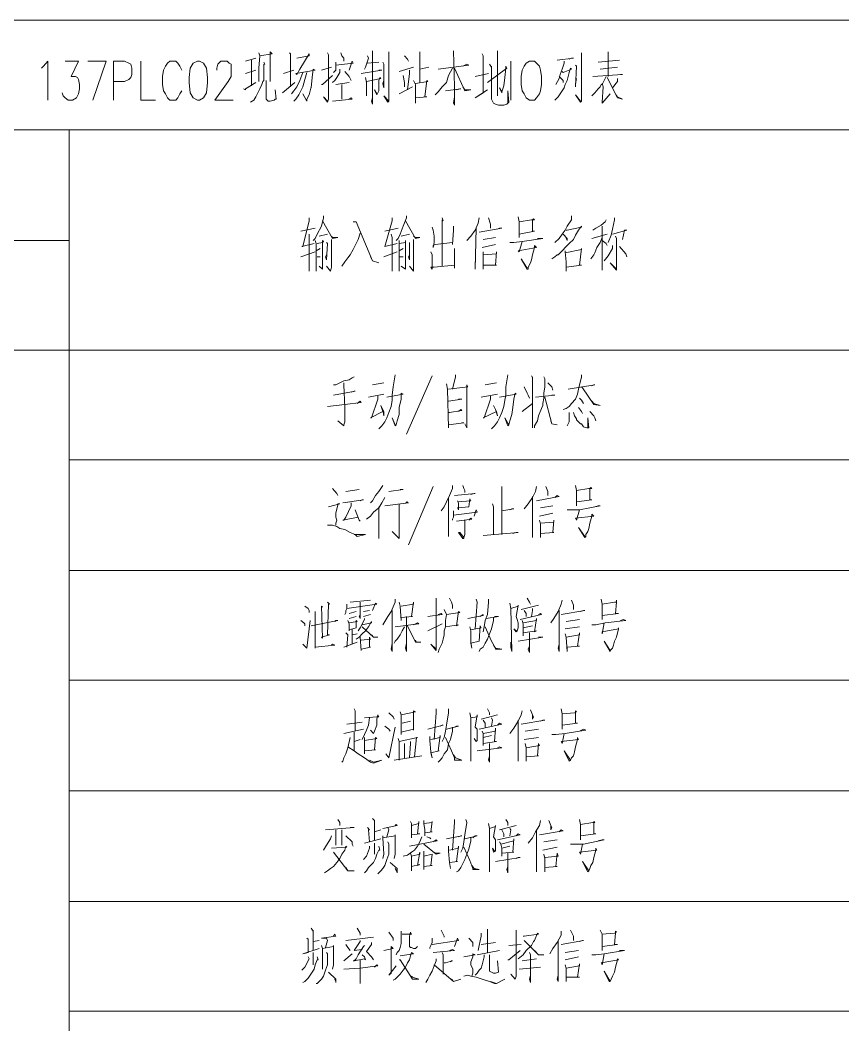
# Model space of a CAD drawing. Header units: millimetres. Extents: x 201 to 11482, y -7821 to 251.
# Drawn here: x 2768.2 to 2819.2, y -6777.7 to -6715.4 of the extents above; entities that cross this region are included whole.
import ezdxf

# ---------------------------------------------------------------- set-up
doc = ezdxf.new("R2010")
doc.units = ezdxf.units.MM

msp = doc.modelspace()

# ---------------------------------------------------------------- linework, layer by layer
at = {"color": 0, "lineweight": 18}
for points in [[(2678.707, -6715.42), (2732.301, -6715.42), (2751.796, -6715.42), (2771.29, -6715.42), (2820.122, -6715.42), (2829.901, -6715.42), (2839.68, -6715.42), (2849.395, -6715.42), (2859.174, -6715.42), (2868.953, -6715.42), (2898.671, -6715.42)], [(2783.101, -6717.642), (2783.863, -6717.515), (2783.736, -6717.388), (2783.736, -6717.515), (2783.736, -6718.912), (2783.736, -6719.23), (2783.736, -6719.039), (2783.736, -6718.912)], [(2790.086, -6717.325), (2790.086, -6717.452), (2790.086, -6720.627), (2790.023, -6720.436), (2790.086, -6720.246)], [(2791.102, -6717.388), (2791.102, -6717.515), (2791.102, -6720.119), (2791.102, -6720.246), (2791.102, -6720.436), (2791.102, -6720.436), (2791.039, -6720.5), (2790.785, -6720.119), (2791.102, -6720.436)], [(2793.007, -6717.388), (2793.007, -6717.515), (2793.007, -6719.293)], [(2795.103, -6717.325), (2795.166, -6719.547), (2795.166, -6720.69), (2795.103, -6720.563), (2795.166, -6720.182)], [(2797.833, -6717.325), (2797.833, -6717.515), (2797.833, -6717.452), (2797.833, -6719.738), (2797.833, -6720.119), (2797.833, -6719.801)], [(2804.691, -6717.388), (2804.691, -6717.515), (2804.691, -6718.912)], [(2769.576, -6718.404), (2769.703, -6718.277), (2769.957, -6717.96), (2769.957, -6720.373)], [(2771.036, -6717.96), (2771.862, -6717.96), (2771.417, -6718.912), (2771.671, -6718.912), (2771.798, -6718.976), (2771.862, -6719.103), (2771.925, -6719.42), (2771.925, -6719.674), (2771.862, -6719.992), (2771.735, -6720.246), (2771.481, -6720.373), (2771.227, -6720.373), (2771.036, -6720.246), (2770.909, -6720.119), (2770.846, -6719.928)], [(2772.433, -6717.96), (2773.576, -6717.96), (2772.751, -6720.373)], [(2774.021, -6720.373), (2774.021, -6717.96), (2774.719, -6717.96), (2774.973, -6718.087), (2775.1, -6718.15), (2775.164, -6718.404), (2775.164, -6718.785), (2775.1, -6718.976), (2774.973, -6719.103), (2774.719, -6719.23), (2774.021, -6719.23)], [(2775.735, -6717.96), (2775.735, -6720.373), (2776.624, -6720.373)], [(2778.275, -6718.531), (2778.148, -6718.277), (2778.021, -6718.087), (2777.894, -6717.96), (2777.513, -6717.96), (2777.386, -6718.087), (2777.259, -6718.277), (2777.132, -6718.531), (2777.069, -6718.912), (2777.069, -6719.42), (2777.132, -6719.801), (2777.259, -6719.992), (2777.386, -6720.246), (2777.513, -6720.373), (2777.894, -6720.373), (2778.021, -6720.246), (2778.148, -6719.992), (2778.275, -6719.801)], [(2779.228, -6717.96), (2778.974, -6718.087), (2778.783, -6718.404), (2778.72, -6718.976), (2778.72, -6719.293), (2778.783, -6719.928), (2778.974, -6720.246), (2779.228, -6720.373), (2779.355, -6720.373), (2779.609, -6720.246), (2779.799, -6719.928), (2779.863, -6719.293), (2779.863, -6718.976), (2779.799, -6718.404), (2779.609, -6718.087), (2779.355, -6717.96), (2779.228, -6717.96)], [(2780.434, -6718.531), (2780.434, -6718.404), (2780.498, -6718.15), (2780.561, -6718.087), (2780.688, -6717.96), (2781.069, -6717.96), (2781.196, -6718.087), (2781.323, -6718.15), (2781.323, -6718.404), (2781.323, -6718.658), (2781.323, -6718.912), (2781.133, -6719.23), (2780.307, -6720.373), (2781.45, -6720.373)], [(2782.847, -6717.769), (2782.212, -6717.96)], [(2783.355, -6718.023), (2783.419, -6718.15), (2783.355, -6718.15), (2783.355, -6718.531), (2783.355, -6718.849), (2783.355, -6719.166), (2783.292, -6719.23), (2783.228, -6719.42), (2783.101, -6719.674), (2782.974, -6719.928), (2782.847, -6720.182), (2782.72, -6720.373), (2782.53, -6720.5)], [(2782.593, -6717.896), (2782.593, -6719.484)], [(2783.038, -6717.452), (2783.101, -6717.642), (2783.038, -6718.404), (2783.038, -6719.23), (2783.038, -6719.039), (2783.038, -6718.849)], [(2784.943, -6717.452), (2785.006, -6717.515), (2785.006, -6717.515), (2785.006, -6719.547)], [(2785.387, -6717.769), (2786.149, -6717.642), (2786.149, -6717.515), (2785.578, -6718.468), (2785.387, -6718.785), (2785.324, -6718.722), (2786.53, -6718.531), (2786.403, -6718.468), (2786.34, -6718.976), (2786.276, -6719.611), (2786.276, -6719.547), (2786.149, -6720.055), (2786.022, -6720.309), (2786.022, -6720.436), (2785.768, -6719.992), (2786.022, -6720.436)], [(2787.292, -6717.452), (2787.356, -6717.579), (2787.356, -6720.309), (2787.292, -6720.5), (2787.038, -6720.182), (2787.292, -6720.436)], [(2787.8, -6718.023), (2787.8, -6718.214), (2787.8, -6718.341), (2787.8, -6718.531), (2787.673, -6718.658)], [(2787.8, -6718.214), (2788.88, -6718.087), (2788.816, -6717.96), (2788.626, -6718.531)], [(2788.118, -6717.452), (2788.181, -6717.642), (2788.308, -6717.769), (2788.308, -6717.833), (2788.308, -6717.96)], [(2789.769, -6717.642), (2789.832, -6717.769), (2789.642, -6718.341), (2789.578, -6718.468)], [(2789.769, -6718.087), (2790.467, -6718.023)], [(2790.721, -6718.023), (2790.785, -6718.15), (2790.785, -6719.611), (2790.721, -6719.357), (2790.785, -6719.166)], [(2792.055, -6717.642), (2792.245, -6717.833), (2792.309, -6717.96)], [(2796.881, -6717.515), (2796.944, -6717.642), (2796.944, -6717.642), (2796.944, -6719.865), (2796.944, -6719.674), (2796.944, -6719.928), (2796.436, -6720.246), (2796.436, -6720.246), (2797.198, -6719.738)], [(2798.659, -6720.373), (2798.659, -6717.96)], [(2799.802, -6717.96), (2799.611, -6718.087), (2799.484, -6718.277), (2799.357, -6718.531), (2799.294, -6718.912), (2799.294, -6719.42), (2799.357, -6719.801), (2799.484, -6719.992), (2799.611, -6720.246), (2799.802, -6720.373), (2800.119, -6720.373), (2800.246, -6720.246), (2800.437, -6719.992), (2800.5, -6719.801), (2800.564, -6719.42), (2800.564, -6718.912), (2800.5, -6718.531), (2800.437, -6718.277), (2800.246, -6718.087), (2800.119, -6717.96), (2799.802, -6717.96)], [(2801.961, -6717.96), (2801.961, -6718.087), (2801.834, -6718.468), (2801.707, -6718.785), (2801.643, -6719.039), (2801.453, -6719.42)], [(2801.516, -6717.896), (2802.532, -6717.769), (2802.405, -6717.769), (2802.278, -6717.833)], [(2803.04, -6717.452), (2803.04, -6717.642), (2803.04, -6719.039), (2803.04, -6719.674), (2803.04, -6720.055), (2803.04, -6720.309), (2803.04, -6720.436), (2802.977, -6720.5), (2802.659, -6720.055), (2802.977, -6720.436), (2802.977, -6720.436)], [(2804.056, -6718.023), (2805.39, -6717.896)], [(2782.212, -6718.722), (2782.847, -6718.531)], [(2784.562, -6718.722), (2785.197, -6718.531)], [(2785.768, -6718.658), (2785.578, -6719.166), (2785.387, -6719.547), (2785.197, -6719.801), (2785.07, -6719.992)], [(2786.022, -6718.658), (2785.895, -6719.103), (2785.768, -6719.547), (2785.514, -6720.055), (2785.324, -6720.309), (2785.197, -6720.436)], [(2786.911, -6718.531), (2787.546, -6718.341)], [(2788.054, -6718.468), (2788.054, -6718.658), (2787.864, -6718.976), (2787.737, -6719.166), (2787.61, -6719.293)], [(2788.372, -6718.595), (2788.626, -6718.912), (2788.689, -6719.039), (2788.753, -6719.166)], [(2789.388, -6718.722), (2790.658, -6718.531), (2790.594, -6718.531), (2790.531, -6718.531), (2790.467, -6718.531)], [(2791.737, -6718.595), (2792.626, -6718.341)], [(2792.372, -6718.531), (2792.372, -6718.722), (2792.245, -6719.738)], [(2793.007, -6718.468), (2793.579, -6718.341)], [(2795.039, -6718.404), (2794.785, -6718.849), (2794.658, -6719.293), (2794.404, -6719.547), (2794.15, -6719.865), (2793.96, -6720.055)], [(2794.15, -6718.468), (2796.055, -6718.214), (2795.928, -6718.15), (2795.674, -6718.277)], [(2795.166, -6718.404), (2795.801, -6719.801), (2796.182, -6719.738), (2795.801, -6719.738), (2795.674, -6719.547)], [(2797.198, -6719.293), (2798.405, -6718.404), (2798.341, -6718.277), (2798.341, -6718.468), (2798.341, -6718.404), (2798.278, -6718.976), (2798.214, -6719.484), (2798.087, -6719.865), (2798.087, -6719.928), (2797.96, -6719.611), (2798.087, -6719.865)], [(2797.325, -6718.15), (2797.452, -6718.341), (2797.452, -6718.277), (2797.452, -6719.42), (2797.452, -6719.928), (2797.452, -6720.309), (2797.516, -6720.436), (2797.579, -6720.563), (2797.706, -6720.627), (2797.897, -6720.69), (2798.214, -6720.69), (2798.405, -6720.627), (2798.532, -6720.5), (2798.468, -6719.801), (2798.468, -6720.563), (2798.468, -6720.563)], [(2801.834, -6718.595), (2801.897, -6718.658), (2802.405, -6718.468), (2802.342, -6718.404), (2802.278, -6718.658), (2802.215, -6718.912), (2802.151, -6719.166), (2802.024, -6719.42), (2801.961, -6719.611), (2801.834, -6719.801), (2801.707, -6719.992), (2801.58, -6720.182), (2801.453, -6720.309), (2801.389, -6720.373)], [(2802.659, -6718.214), (2802.723, -6718.277), (2802.659, -6719.547), (2802.659, -6719.357), (2802.723, -6719.039)], [(2804.183, -6718.468), (2805.263, -6718.341)], [(2783.482, -6719.166), (2783.482, -6719.23), (2783.482, -6719.293), (2783.482, -6719.928), (2783.482, -6720.119), (2783.482, -6720.309), (2783.546, -6720.373), (2783.609, -6720.436), (2783.736, -6720.436), (2783.99, -6720.373), (2784.054, -6720.309), (2784.117, -6720.309), (2784.054, -6719.738), (2784.117, -6720.309), (2784.054, -6720.309)], [(2786.911, -6719.42), (2786.975, -6719.42), (2787.61, -6718.849)], [(2789.642, -6718.976), (2789.705, -6719.293), (2789.705, -6719.293), (2789.705, -6720.119), (2789.705, -6719.928), (2789.705, -6719.801)], [(2789.705, -6719.23), (2790.594, -6719.039), (2790.531, -6718.976), (2790.467, -6719.166), (2790.467, -6719.547), (2790.467, -6719.801), (2790.404, -6719.928), (2790.34, -6720.055), (2790.213, -6719.738), (2790.34, -6719.992)], [(2791.991, -6718.849), (2792.055, -6719.293), (2792.055, -6719.547)], [(2792.626, -6719.166), (2792.753, -6719.42), (2792.753, -6720.055), (2792.753, -6720.563), (2792.753, -6720.246), (2793.452, -6720.182), (2793.325, -6720.182), (2793.452, -6719.166), (2793.515, -6719.23), (2792.753, -6719.357)], [(2796.436, -6718.912), (2797.262, -6718.722)], [(2801.643, -6718.912), (2801.897, -6719.166), (2801.897, -6719.293)], [(2804.564, -6718.912), (2804.437, -6719.166), (2804.31, -6719.42), (2804.247, -6719.42), (2804.183, -6719.547), (2804.056, -6719.674), (2803.866, -6719.928), (2803.739, -6720.055), (2803.675, -6720.119)], [(2803.739, -6718.912), (2805.58, -6718.785), (2805.58, -6718.785), (2805.453, -6718.785)], [(2804.628, -6718.976), (2805.263, -6720.246), (2805.58, -6720.309), (2805.263, -6720.182), (2805.199, -6720.055)], [(2805.263, -6719.039), (2805.263, -6719.23), (2804.945, -6719.611)], [(2782.085, -6719.674), (2782.212, -6719.738), (2782.212, -6719.674), (2782.847, -6719.293)], [(2784.498, -6719.928), (2785.26, -6719.293)], [(2787.8, -6719.42), (2788.626, -6719.293)], [(2788.181, -6719.42), (2788.181, -6720.309)], [(2791.737, -6719.992), (2792.563, -6719.547)], [(2794.595, -6719.801), (2795.547, -6719.674), (2795.484, -6719.674), (2795.293, -6719.738)], [(2804.31, -6719.357), (2804.374, -6719.547), (2804.31, -6720.5), (2804.31, -6720.563), (2804.818, -6719.992)], [(2787.61, -6720.436), (2788.816, -6720.309), (2788.753, -6720.246), (2788.626, -6720.309)], [(2697.313, -6722.214), (2898.671, -6722.214)], [(2751.796, -6729.072), (2771.29, -6729.072), (2771.29, -6722.214)], [(2786.149, -6727.675), (2786.149, -6727.866), (2785.768, -6729.453), (2785.705, -6729.453), (2786.467, -6729.263)], [(2787.038, -6727.548), (2787.038, -6727.675), (2786.911, -6728.183), (2786.657, -6728.691), (2786.53, -6728.945), (2786.403, -6729.072)], [(2786.975, -6727.866), (2787.61, -6728.945), (2787.927, -6728.882), (2787.61, -6728.882), (2787.546, -6728.818)], [(2788.88, -6727.929), (2789.07, -6727.929), (2790.086, -6730.342), (2790.467, -6730.469), (2790.086, -6730.342), (2789.959, -6730.088)], [(2791.293, -6727.675), (2791.293, -6727.866), (2790.848, -6729.453), (2791.61, -6729.263)], [(2792.182, -6727.548), (2792.182, -6727.675), (2791.991, -6728.183), (2791.801, -6728.691), (2791.674, -6728.945), (2791.547, -6729.072)], [(2792.118, -6727.866), (2792.753, -6728.945), (2793.007, -6728.882), (2792.753, -6728.882), (2792.626, -6728.818)], [(2794.404, -6727.675), (2794.468, -6727.866), (2794.404, -6727.802), (2794.404, -6730.66)], [(2796.69, -6727.675), (2796.627, -6727.993), (2796.436, -6728.437), (2796.182, -6728.818), (2795.928, -6729.072)], [(2797.262, -6727.675), (2797.389, -6728.056), (2797.389, -6728.12), (2797.389, -6728.31), (2797.389, -6728.056)], [(2799.103, -6727.612), (2799.167, -6727.929), (2799.167, -6728.882), (2799.167, -6728.691), (2800.119, -6728.501), (2799.992, -6728.501), (2799.992, -6727.802), (2800.056, -6727.739), (2800.119, -6727.802), (2799.929, -6727.802), (2799.167, -6727.929)], [(2802.405, -6727.548), (2802.405, -6727.802), (2802.151, -6728.183), (2802.024, -6728.437), (2801.834, -6728.691), (2801.643, -6728.945), (2801.389, -6729.199)], [(2804.564, -6727.802), (2804.501, -6727.929), (2804.247, -6728.12), (2803.929, -6728.31), (2803.739, -6728.437)], [(2805.072, -6727.675), (2805.072, -6727.802), (2804.945, -6728.374), (2804.882, -6728.755), (2804.691, -6729.199)], [(2785.641, -6728.501), (2786.53, -6728.31)], [(2790.848, -6728.501), (2791.674, -6728.31)], [(2793.769, -6728.247), (2793.833, -6728.437), (2793.896, -6728.818), (2793.896, -6729.199), (2793.833, -6729.517), (2793.833, -6729.39), (2793.96, -6729.326), (2795.039, -6729.199), (2795.039, -6729.326), (2795.103, -6728.437), (2795.103, -6728.183)], [(2796.5, -6728.31), (2796.436, -6730.85), (2796.436, -6730.723), (2796.436, -6730.406)], [(2796.69, -6728.564), (2798.087, -6728.31), (2797.96, -6728.31), (2797.833, -6728.374)], [(2802.088, -6728.437), (2802.151, -6728.437), (2803.04, -6728.247), (2803.04, -6728.183), (2802.85, -6728.437), (2802.659, -6728.755), (2802.532, -6729.009), (2802.278, -6729.263), (2802.088, -6729.453), (2801.834, -6729.707), (2801.58, -6729.961), (2801.516, -6729.961), (2801.389, -6730.088), (2801.199, -6730.215)], [(2804.31, -6728.183), (2804.31, -6730.342), (2804.31, -6730.914), (2804.31, -6730.787), (2804.31, -6730.596)], [(2804.945, -6728.691), (2805.834, -6728.437), (2805.707, -6728.437), (2805.58, -6729.009)], [(2751.796, -6735.867), (2771.29, -6735.867), (2771.29, -6729.072)], [(2786.149, -6728.691), (2786.149, -6728.882), (2786.149, -6729.58), (2786.149, -6730.406), (2786.149, -6730.469), (2786.149, -6730.977), (2786.149, -6730.85), (2786.149, -6730.723)], [(2786.53, -6729.072), (2786.594, -6729.263), (2786.594, -6730.977), (2786.594, -6730.787)], [(2786.657, -6729.263), (2786.975, -6729.199), (2787.038, -6729.136), (2786.975, -6729.072), (2786.975, -6729.707), (2786.975, -6730.406), (2786.975, -6730.723), (2786.975, -6730.85), (2786.784, -6730.66)], [(2787.292, -6728.691), (2786.784, -6728.818)], [(2787.229, -6729.199), (2787.292, -6729.263), (2787.229, -6730.279), (2787.165, -6730.088), (2787.229, -6729.961)], [(2787.546, -6729.009), (2787.546, -6729.199), (2787.546, -6730.723), (2787.483, -6730.977), (2787.229, -6730.66)], [(2789.324, -6728.628), (2789.197, -6729.009), (2789.007, -6729.39), (2788.88, -6729.644), (2788.689, -6729.961), (2788.562, -6730.152), (2788.372, -6730.406), (2788.181, -6730.66)], [(2791.229, -6728.691), (2791.293, -6728.882), (2791.293, -6729.58), (2791.293, -6730.406), (2791.293, -6730.469), (2791.293, -6730.977), (2791.293, -6730.85), (2791.293, -6730.723)], [(2791.737, -6729.263), (2792.118, -6729.199), (2792.118, -6729.136), (2792.118, -6729.072), (2792.118, -6729.707), (2792.118, -6730.406), (2792.118, -6730.723), (2792.118, -6730.85), (2791.864, -6730.66)], [(2791.737, -6729.072), (2791.737, -6729.263), (2791.737, -6730.977), (2791.737, -6730.787)], [(2792.372, -6728.691), (2791.864, -6728.818)], [(2792.372, -6729.199), (2792.372, -6729.263), (2792.372, -6730.279), (2792.309, -6730.088), (2792.372, -6729.961)], [(2792.626, -6729.009), (2792.626, -6729.199), (2792.626, -6730.723), (2792.626, -6730.977), (2792.372, -6730.66)], [(2796.944, -6729.009), (2797.706, -6728.882)], [(2798.595, -6729.199), (2798.849, -6729.199), (2799.357, -6729.136), (2800.627, -6728.945), (2800.5, -6728.945), (2800.31, -6728.945)], [(2799.357, -6729.136), (2799.167, -6729.771), (2799.103, -6729.707), (2800.246, -6729.517), (2800.119, -6729.39), (2800.119, -6729.517), (2799.992, -6729.961), (2799.929, -6730.279), (2799.865, -6730.469), (2799.738, -6730.723), (2799.738, -6730.85), (2799.675, -6730.85), (2799.294, -6730.215), (2799.675, -6730.787)], [(2801.897, -6728.691), (2801.897, -6728.691), (2802.151, -6728.945), (2802.151, -6729.072), (2802.088, -6728.945)], [(2804.31, -6728.882), (2804.183, -6729.199), (2803.993, -6729.517), (2803.866, -6729.834), (2803.802, -6729.961), (2803.612, -6730.215)], [(2803.675, -6728.945), (2804.628, -6728.691)], [(2804.31, -6729.072), (2804.564, -6729.263), (2804.628, -6729.39)], [(2805.136, -6728.818), (2805.199, -6728.945), (2805.199, -6728.945), (2805.199, -6730.342), (2805.199, -6730.723), (2805.199, -6730.914), (2804.818, -6730.469), (2805.199, -6730.85)], [(2785.641, -6730.088), (2786.53, -6729.771)], [(2786.594, -6729.707), (2786.848, -6729.58)], [(2790.785, -6730.088), (2791.61, -6729.771)], [(2791.737, -6729.707), (2791.991, -6729.58)], [(2793.706, -6729.771), (2793.769, -6729.961), (2793.769, -6730.406), (2793.769, -6730.85), (2793.706, -6730.723), (2793.896, -6730.723), (2795.166, -6730.596), (2795.166, -6730.787), (2795.166, -6730.152), (2795.166, -6729.771), (2795.166, -6729.58)], [(2797.706, -6729.326), (2796.881, -6729.517)], [(2796.944, -6729.771), (2796.944, -6730.025), (2796.944, -6730.85), (2796.944, -6730.596), (2797.77, -6730.596), (2797.706, -6730.596), (2797.77, -6729.771), (2797.77, -6729.898), (2796.944, -6729.961)], [(2802.024, -6729.707), (2802.024, -6729.771), (2802.088, -6730.406), (2802.088, -6730.469), (2802.088, -6730.977), (2802.088, -6730.787), (2802.088, -6730.723), (2803.04, -6730.596), (2803.04, -6730.596), (2802.913, -6730.596), (2803.04, -6729.58), (2803.04, -6729.58), (2803.04, -6729.644), (2802.024, -6729.834)], [(2804.945, -6729.39), (2804.945, -6729.58), (2804.691, -6730.025), (2804.437, -6730.342)], [(2805.39, -6729.453), (2805.771, -6729.898), (2805.834, -6730.088)], [(2786.657, -6730.088), (2786.848, -6730.088)], [(2791.737, -6730.088), (2791.991, -6730.088)], [(2751.796, -6804.193), (2771.29, -6804.193), (2771.29, -6735.867)], [(2771.29, -6735.867), (2820.122, -6735.867)], [(2771.29, -6742.661), (2820.122, -6742.661), (2820.122, -6735.867)], [(2788.943, -6737.518), (2788.816, -6737.581), (2788.626, -6737.708), (2788.308, -6737.772), (2788.054, -6737.899), (2787.8, -6738.026), (2787.673, -6738.026)], [(2788.308, -6737.899), (2788.308, -6738.026), (2788.372, -6739.423), (2788.372, -6739.931), (2788.372, -6740.312), (2788.308, -6740.502), (2788.308, -6740.566), (2787.927, -6740.248), (2788.308, -6740.566)], [(2790.086, -6738.026), (2790.785, -6737.899)], [(2790.467, -6740.756), (2790.658, -6740.566), (2790.848, -6740.312), (2790.975, -6740.058), (2791.102, -6739.74), (2791.229, -6739.359), (2791.293, -6738.978), (2791.293, -6738.661), (2791.356, -6738.153), (2791.42, -6737.772), (2791.483, -6737.391)], [(2793.769, -6737.454), (2792.182, -6741.074)], [(2794.658, -6737.962), (2794.722, -6738.28), (2794.785, -6740.693), (2794.785, -6740.502), (2795.738, -6740.375), (2795.674, -6740.375), (2795.611, -6740.375)], [(2795.23, -6737.391), (2795.23, -6737.518), (2795.039, -6738.28)], [(2797.071, -6738.026), (2797.77, -6737.899)], [(2797.452, -6740.756), (2797.643, -6740.566), (2797.833, -6740.312), (2797.96, -6740.058), (2798.087, -6739.74), (2798.214, -6739.359), (2798.278, -6738.978), (2798.341, -6738.661), (2798.341, -6738.153), (2798.405, -6737.772), (2798.468, -6737.391)], [(2799.929, -6737.454), (2799.992, -6737.581), (2799.992, -6737.518), (2799.992, -6740.693), (2799.992, -6740.439), (2799.992, -6740.058)], [(2800.691, -6737.518), (2800.754, -6737.645), (2800.754, -6737.645), (2800.754, -6738.153), (2800.691, -6738.534), (2800.691, -6738.851), (2800.627, -6739.169), (2800.627, -6739.296), (2800.564, -6739.486), (2800.373, -6739.931), (2800.31, -6740.248), (2800.119, -6740.566), (2800.119, -6740.693)], [(2800.945, -6737.899), (2801.135, -6738.089), (2801.199, -6738.153), (2801.262, -6738.343)], [(2803.04, -6737.391), (2803.04, -6737.581), (2803.04, -6737.518), (2802.85, -6738.28), (2802.786, -6738.597), (2802.659, -6738.915), (2802.405, -6739.169), (2802.278, -6739.359), (2802.088, -6739.486), (2801.897, -6739.55)], [(2787.673, -6738.661), (2789.007, -6738.407), (2788.943, -6738.407), (2788.753, -6738.47)], [(2790.975, -6738.788), (2791.991, -6738.597), (2791.864, -6738.534), (2791.864, -6738.915), (2791.737, -6739.423), (2791.737, -6739.867), (2791.61, -6740.248), (2791.547, -6740.502), (2791.483, -6740.566), (2791.293, -6740.058), (2791.483, -6740.502)], [(2794.785, -6738.28), (2795.992, -6738.153), (2795.928, -6738.026), (2795.928, -6739.486), (2795.928, -6739.55), (2795.928, -6740.693), (2795.801, -6740.439)], [(2797.96, -6738.788), (2798.976, -6738.597), (2798.913, -6738.534), (2798.849, -6738.915), (2798.786, -6739.423), (2798.722, -6739.867), (2798.595, -6740.248), (2798.532, -6740.502), (2798.468, -6740.566), (2798.278, -6740.058), (2798.532, -6740.502)], [(2799.484, -6738.153), (2799.675, -6738.534), (2799.738, -6738.661), (2799.802, -6738.851)], [(2802.215, -6738.28), (2803.866, -6738.026), (2803.802, -6738.026), (2803.675, -6738.089)], [(2803.04, -6738.153), (2803.104, -6738.216), (2803.802, -6739.232), (2803.802, -6739.232), (2804.183, -6739.296), (2803.802, -6739.169), (2803.675, -6739.042)], [(2787.292, -6739.359), (2788.372, -6739.232), (2789.388, -6739.105), (2789.324, -6739.042), (2789.134, -6739.169)], [(2789.832, -6738.788), (2790.785, -6738.597)], [(2790.404, -6738.724), (2790.404, -6738.915), (2790.023, -6740.058), (2789.959, -6740.058), (2790.721, -6739.677), (2790.594, -6739.296), (2790.785, -6739.677), (2790.785, -6739.931), (2790.721, -6739.55)], [(2794.785, -6739.042), (2795.611, -6738.915), (2795.484, -6738.915), (2795.42, -6738.915)], [(2796.817, -6738.788), (2797.833, -6738.597)], [(2797.389, -6738.724), (2797.389, -6738.915), (2797.008, -6740.058), (2796.944, -6740.058), (2797.77, -6739.677), (2797.579, -6739.296), (2797.77, -6739.677), (2797.833, -6739.931), (2797.706, -6739.55)], [(2799.357, -6739.677), (2799.992, -6739.169)], [(2800.183, -6738.788), (2801.389, -6738.661), (2801.262, -6738.661), (2801.199, -6738.661)], [(2800.754, -6738.788), (2801.199, -6740.439), (2801.516, -6740.502), (2801.199, -6740.439), (2801.135, -6740.248)], [(2802.913, -6738.851), (2803.04, -6738.978), (2803.167, -6739.169)], [(2794.785, -6739.74), (2794.849, -6739.74), (2795.611, -6739.613), (2795.547, -6739.55), (2795.42, -6739.677)], [(2802.278, -6739.74), (2802.278, -6740.185), (2802.278, -6740.312), (2802.215, -6740.439), (2802.151, -6740.566)], [(2802.532, -6739.74), (2802.596, -6739.931), (2802.723, -6740.121), (2802.723, -6740.185), (2802.85, -6740.312), (2802.977, -6740.439), (2803.04, -6740.439), (2803.167, -6740.629), (2803.358, -6740.693), (2803.485, -6740.693), (2803.421, -6740.058), (2803.421, -6740.693)], [(2802.85, -6739.423), (2803.04, -6739.677), (2803.104, -6739.804)], [(2803.548, -6739.677), (2803.802, -6739.931), (2803.866, -6740.058), (2803.929, -6740.248)], [(2771.29, -6749.519), (2820.122, -6749.519), (2820.122, -6742.661)], [(2787.61, -6744.439), (2787.864, -6744.757), (2787.927, -6744.884)], [(2788.435, -6744.63), (2789.261, -6744.503)], [(2790.721, -6744.249), (2790.467, -6744.63), (2790.277, -6744.884), (2790.086, -6745.201), (2789.959, -6745.328)], [(2791.102, -6744.63), (2791.991, -6744.503), (2791.928, -6744.503), (2791.801, -6744.503)], [(2793.833, -6744.312), (2792.309, -6747.932)], [(2795.039, -6744.249), (2795.039, -6744.439), (2794.849, -6744.884), (2794.658, -6745.265), (2794.531, -6745.582), (2794.341, -6745.836)], [(2795.166, -6744.884), (2796.436, -6744.757), (2796.373, -6744.757), (2796.182, -6744.82)], [(2795.674, -6744.249), (2795.738, -6744.439), (2795.801, -6744.566), (2795.801, -6744.693)], [(2798.087, -6744.312), (2798.087, -6744.566), (2798.087, -6747.297)], [(2800.246, -6744.312), (2800.183, -6744.63), (2799.992, -6745.011), (2799.738, -6745.392), (2799.484, -6745.709)], [(2800.818, -6744.312), (2800.945, -6744.63), (2800.945, -6744.757), (2800.945, -6744.884), (2800.945, -6744.63)], [(2802.659, -6744.249), (2802.723, -6744.566), (2802.723, -6745.519), (2802.723, -6745.265), (2803.675, -6745.138), (2803.548, -6745.138), (2803.548, -6744.439), (2803.612, -6744.376), (2803.675, -6744.439), (2803.485, -6744.439), (2802.723, -6744.566)], [(2787.356, -6745.582), (2788.054, -6745.392), (2787.927, -6745.392), (2787.927, -6745.455), (2787.8, -6745.963), (2787.8, -6746.027), (2787.8, -6746.09), (2787.8, -6746.217), (2787.864, -6746.408), (2787.8, -6746.598), (2787.8, -6746.725)], [(2788.689, -6745.265), (2788.245, -6745.328), (2789.515, -6745.138), (2789.451, -6745.138), (2789.324, -6745.201)], [(2789.197, -6746.217), (2788.245, -6746.408), (2788.308, -6746.408), (2788.435, -6746.217), (2788.753, -6745.519), (2788.753, -6745.328)], [(2790.848, -6745.011), (2790.658, -6745.328), (2790.467, -6745.646), (2790.15, -6745.9), (2789.959, -6746.154), (2789.705, -6746.344)], [(2790.848, -6745.519), (2792.309, -6745.328), (2792.182, -6745.265), (2792.245, -6745.265), (2792.118, -6745.328)], [(2791.737, -6745.392), (2791.737, -6746.535), (2791.737, -6747.424), (2791.737, -6747.551), (2791.293, -6747.106)], [(2794.785, -6745.011), (2794.785, -6747.424), (2794.785, -6747.17), (2794.785, -6746.789)], [(2795.357, -6745.201), (2795.42, -6745.328), (2795.42, -6745.773), (2795.357, -6745.646), (2796.055, -6745.582), (2796.055, -6745.582), (2796.119, -6745.074), (2796.182, -6745.201), (2795.357, -6745.265)], [(2797.516, -6745.392), (2797.579, -6745.582), (2797.579, -6747.297)], [(2799.992, -6744.947), (2799.992, -6747.487), (2799.992, -6747.297), (2799.992, -6747.043)], [(2800.246, -6745.201), (2801.643, -6744.947), (2801.516, -6744.884), (2801.389, -6745.011)], [(2789.007, -6745.773), (2789.261, -6746.408), (2789.324, -6746.471)], [(2790.467, -6745.582), (2790.467, -6747.551), (2790.467, -6747.36), (2790.467, -6747.043)], [(2795.103, -6745.836), (2795.103, -6746.027), (2795.103, -6746.217), (2795.039, -6746.344), (2795.039, -6746.408)], [(2795.103, -6746.09), (2796.563, -6745.9), (2796.5, -6745.773), (2796.373, -6746.154)], [(2798.087, -6745.836), (2798.849, -6745.709), (2798.722, -6745.709), (2798.595, -6745.773)], [(2801.262, -6745.963), (2800.437, -6746.154)], [(2800.5, -6745.646), (2801.262, -6745.519)], [(2802.151, -6745.773), (2802.405, -6745.773), (2802.913, -6745.773), (2804.183, -6745.519), (2804.056, -6745.519), (2803.866, -6745.582)], [(2802.913, -6745.773), (2802.723, -6746.408), (2802.659, -6746.281), (2803.802, -6746.154), (2803.675, -6746.027), (2803.675, -6746.154), (2803.548, -6746.598), (2803.485, -6746.916), (2803.421, -6747.106), (2803.294, -6747.297), (2803.294, -6747.424), (2803.231, -6747.487), (2802.85, -6746.852), (2803.231, -6747.424)], [(2795.293, -6746.471), (2796.246, -6746.344), (2796.182, -6746.281), (2796.055, -6746.408)], [(2795.801, -6746.408), (2795.801, -6747.297), (2795.738, -6747.487), (2795.738, -6747.551), (2795.674, -6747.551), (2795.42, -6747.17), (2795.484, -6747.17), (2795.738, -6747.487)], [(2800.437, -6746.408), (2800.5, -6746.662), (2800.5, -6747.487), (2800.5, -6747.233), (2801.326, -6747.17), (2801.262, -6747.17), (2801.326, -6746.408), (2801.326, -6746.535), (2800.5, -6746.598)], [(2787.292, -6746.725), (2787.61, -6746.725), (2787.864, -6746.789), (2788.054, -6746.916), (2788.372, -6746.979), (2788.689, -6747.17), (2789.007, -6747.297), (2789.134, -6747.424), (2789.642, -6747.297), (2789.134, -6747.297), (2788.943, -6747.297)], [(2796.944, -6747.36), (2799.103, -6747.17), (2798.976, -6747.17), (2798.786, -6747.233)], [(2771.29, -6756.314), (2820.122, -6756.314), (2820.122, -6749.519)], [(2787.292, -6751.488), (2787.419, -6751.615), (2787.356, -6751.615), (2787.292, -6753.52), (2787.419, -6753.52), (2786.911, -6753.647), (2786.975, -6753.71), (2786.911, -6751.742), (2786.911, -6751.742), (2786.975, -6751.805)], [(2788.499, -6751.615), (2788.499, -6751.869), (2788.435, -6751.996), (2788.435, -6752.123), (2788.372, -6752.25)], [(2788.499, -6751.869), (2790.34, -6751.615), (2790.277, -6751.551), (2790.086, -6751.996)], [(2788.689, -6751.488), (2789.959, -6751.361)], [(2789.324, -6751.488), (2789.324, -6752.504), (2789.261, -6752.377), (2789.324, -6752.25)], [(2791.483, -6751.297), (2791.483, -6751.488), (2791.229, -6752.059), (2791.039, -6752.377), (2790.848, -6752.694), (2790.721, -6752.885)], [(2791.737, -6751.488), (2791.801, -6751.742), (2791.864, -6752.631), (2791.864, -6752.44), (2792.563, -6752.377), (2792.499, -6752.377), (2792.626, -6751.488), (2792.626, -6751.615), (2791.864, -6751.742)], [(2794.023, -6751.234), (2794.023, -6751.361), (2794.023, -6754.218), (2794.023, -6754.409), (2794.023, -6754.472), (2793.706, -6754.091), (2794.023, -6754.409), (2794.023, -6754.282)], [(2794.849, -6751.234), (2794.976, -6751.488), (2795.039, -6751.678), (2795.039, -6751.869)], [(2796.5, -6751.297), (2796.563, -6751.488), (2796.436, -6753.139)], [(2797.262, -6751.297), (2797.262, -6751.488), (2797.198, -6752.25), (2797.071, -6752.631), (2797.008, -6753.012), (2796.944, -6753.329)], [(2798.595, -6751.551), (2798.659, -6751.869), (2798.722, -6754.536), (2798.659, -6754.282), (2798.659, -6753.964)], [(2799.675, -6751.234), (2799.802, -6751.488), (2799.865, -6751.615)], [(2801.834, -6751.361), (2801.77, -6751.615), (2801.58, -6752.059), (2801.326, -6752.504), (2801.135, -6752.758)], [(2802.405, -6751.361), (2802.532, -6751.678), (2802.532, -6751.805), (2802.532, -6751.932), (2802.532, -6751.678)], [(2804.247, -6751.297), (2804.31, -6751.615), (2804.31, -6752.567), (2804.31, -6752.313), (2805.326, -6752.186), (2805.136, -6752.186), (2805.199, -6751.488), (2805.199, -6751.361), (2805.199, -6751.488), (2805.072, -6751.488), (2804.31, -6751.615)], [(2785.895, -6751.742), (2786.086, -6751.869), (2786.149, -6751.996), (2786.149, -6752.123)], [(2786.53, -6752.059), (2786.53, -6752.123), (2786.53, -6752.123), (2786.53, -6754.345), (2786.53, -6754.282), (2787.737, -6754.155), (2787.61, -6754.091), (2787.546, -6754.155)], [(2789.07, -6752.059), (2788.626, -6752.186)], [(2789.896, -6751.996), (2789.515, -6752.059)], [(2789.515, -6752.377), (2789.959, -6752.25)], [(2791.293, -6751.996), (2791.293, -6754.536), (2791.229, -6754.409), (2791.293, -6754.028)], [(2793.515, -6752.377), (2794.404, -6752.25), (2794.341, -6752.186), (2794.15, -6752.25)], [(2794.531, -6751.932), (2794.658, -6752.25), (2794.595, -6752.631), (2794.595, -6753.012), (2794.531, -6753.266), (2794.531, -6753.52), (2794.468, -6753.774), (2794.404, -6754.028), (2794.277, -6754.282), (2794.214, -6754.409), (2794.15, -6754.599)], [(2794.658, -6752.25), (2795.484, -6752.123), (2795.42, -6752.059), (2795.293, -6752.948), (2795.42, -6752.885), (2794.595, -6753.012)], [(2795.992, -6752.504), (2796.944, -6752.313), (2796.944, -6752.25), (2796.754, -6752.377)], [(2798.659, -6751.869), (2799.103, -6751.742), (2799.103, -6751.678), (2798.976, -6752.377), (2799.04, -6752.567), (2799.103, -6752.758), (2799.103, -6753.075), (2799.04, -6753.266), (2798.976, -6753.329), (2798.849, -6753.139), (2798.976, -6753.266)], [(2799.23, -6752.567), (2800.564, -6752.25), (2800.5, -6752.186), (2800.373, -6752.25)], [(2799.294, -6751.932), (2800.373, -6751.678)], [(2799.484, -6751.996), (2799.611, -6752.186), (2799.611, -6752.377)], [(2799.992, -6751.869), (2799.992, -6751.996), (2799.929, -6752.377)], [(2801.643, -6751.996), (2801.643, -6754.536), (2801.58, -6754.345), (2801.643, -6754.091)], [(2801.77, -6752.25), (2803.231, -6751.996), (2803.167, -6751.996), (2802.977, -6752.059)], [(2785.641, -6752.631), (2785.832, -6752.758), (2785.895, -6752.821), (2785.895, -6752.948)], [(2785.768, -6754.091), (2786.022, -6754.345), (2786.213, -6752.631)], [(2786.276, -6752.948), (2787.927, -6752.631), (2787.8, -6752.631), (2787.737, -6752.694)], [(2788.562, -6752.631), (2788.626, -6752.821), (2788.626, -6753.266)], [(2788.626, -6752.504), (2789.07, -6752.377)], [(2788.626, -6752.758), (2789.134, -6752.694), (2789.07, -6752.631), (2789.07, -6753.075), (2789.07, -6753.075), (2788.626, -6753.202)], [(2789.451, -6752.885), (2790.023, -6752.758), (2790.023, -6752.694), (2789.832, -6753.012), (2789.642, -6753.266), (2789.451, -6753.456), (2789.261, -6753.647), (2789.07, -6753.774)], [(2789.578, -6752.504), (2789.578, -6752.567), (2789.324, -6753.075), (2789.197, -6753.266)], [(2791.483, -6753.012), (2792.944, -6752.821), (2792.88, -6752.758), (2792.626, -6752.885)], [(2792.182, -6752.377), (2792.182, -6754.536), (2792.118, -6754.345), (2792.182, -6754.028)], [(2793.515, -6753.266), (2794.404, -6752.821)], [(2797.579, -6752.44), (2797.579, -6752.631), (2797.452, -6753.139), (2797.325, -6753.456), (2797.198, -6753.774), (2797.071, -6754.028), (2796.944, -6754.282), (2796.754, -6754.409), (2796.69, -6754.536)], [(2797.135, -6752.504), (2797.897, -6752.377), (2797.77, -6752.377), (2797.643, -6752.377)], [(2799.357, -6752.631), (2799.421, -6752.821), (2799.421, -6753.075), (2799.421, -6753.583), (2799.421, -6753.393), (2800.246, -6753.266), (2800.119, -6753.329), (2800.246, -6752.504), (2800.246, -6752.631), (2799.421, -6752.758)], [(2802.088, -6752.694), (2802.913, -6752.567)], [(2803.675, -6752.885), (2803.929, -6752.885), (2804.501, -6752.758), (2805.771, -6752.631), (2805.644, -6752.567), (2805.453, -6752.631)], [(2804.437, -6752.758), (2804.31, -6753.456), (2804.31, -6753.329), (2805.326, -6753.139), (2805.326, -6753.075), (2805.326, -6753.139), (2805.199, -6753.647), (2805.072, -6753.901), (2805.009, -6754.155), (2804.945, -6754.345), (2804.818, -6754.472), (2804.818, -6754.536), (2804.437, -6753.901), (2804.818, -6754.472)], [(2788.435, -6753.393), (2788.562, -6753.52), (2788.499, -6754.282)], [(2788.816, -6753.139), (2788.816, -6754.091)], [(2788.816, -6753.52), (2789.134, -6753.456)], [(2789.451, -6753.012), (2790.15, -6753.647), (2790.404, -6753.647), (2790.15, -6753.647), (2790.023, -6753.52)], [(2792.055, -6753.012), (2791.928, -6753.266), (2791.801, -6753.52), (2791.61, -6753.774), (2791.483, -6753.901), (2791.42, -6754.028)], [(2792.245, -6752.948), (2792.753, -6753.964), (2793.071, -6753.964), (2792.817, -6753.964), (2792.753, -6753.837)], [(2796.119, -6753.012), (2796.182, -6753.266), (2796.182, -6753.964), (2796.246, -6754.345), (2796.182, -6754.028), (2796.69, -6753.901), (2796.69, -6753.901), (2796.754, -6752.948), (2796.817, -6753.075), (2796.182, -6753.202)], [(2797.071, -6753.012), (2797.452, -6753.901), (2797.706, -6754.345), (2797.706, -6754.409), (2798.087, -6754.409), (2797.706, -6754.345), (2797.579, -6754.155)], [(2799.992, -6752.948), (2799.421, -6753.075)], [(2799.802, -6753.393), (2799.802, -6754.599), (2799.738, -6754.409), (2799.802, -6754.218)], [(2802.913, -6753.012), (2802.024, -6753.139)], [(2802.024, -6753.456), (2802.088, -6753.647), (2802.151, -6754.536), (2802.151, -6754.282), (2802.913, -6754.218), (2802.786, -6754.218), (2802.913, -6753.393), (2802.913, -6753.52), (2802.088, -6753.647)], [(2788.308, -6754.282), (2789.134, -6753.964)], [(2789.324, -6753.647), (2789.388, -6754.472), (2789.388, -6754.409), (2789.959, -6754.282), (2789.896, -6754.282), (2789.896, -6753.647), (2789.959, -6753.774), (2789.388, -6753.837)], [(2799.103, -6753.901), (2800.627, -6753.647), (2800.5, -6753.647), (2800.373, -6753.647)], [(2771.29, -6763.172), (2820.122, -6763.172), (2820.122, -6756.314)], [(2788.943, -6758.092), (2789.007, -6758.219), (2789.007, -6759.489)], [(2789.578, -6758.663), (2790.34, -6758.6), (2790.467, -6758.6), (2790.404, -6758.473), (2790.34, -6758.727), (2790.34, -6759.108), (2790.213, -6759.489), (2790.15, -6759.616), (2789.959, -6759.425)], [(2791.102, -6758.346), (2791.356, -6758.6), (2791.42, -6758.727)], [(2791.801, -6758.282), (2791.864, -6758.473), (2791.864, -6758.981), (2791.864, -6759.679), (2791.864, -6759.552), (2792.626, -6759.362), (2792.626, -6759.425), (2792.626, -6758.219), (2792.753, -6758.282), (2791.864, -6758.473)], [(2794.023, -6758.092), (2794.023, -6758.346), (2793.896, -6759.997)], [(2794.785, -6758.092), (2794.785, -6758.346), (2794.658, -6759.108), (2794.595, -6759.489), (2794.531, -6759.87), (2794.404, -6760.124)], [(2796.119, -6758.346), (2796.182, -6758.663), (2796.182, -6761.33), (2796.182, -6761.076), (2796.182, -6760.759)], [(2796.182, -6758.663), (2796.563, -6758.6), (2796.563, -6758.473), (2796.436, -6759.235), (2796.563, -6759.362), (2796.563, -6759.616), (2796.563, -6759.87), (2796.563, -6760.06), (2796.5, -6760.124), (2796.373, -6759.933), (2796.5, -6760.124)], [(2796.817, -6758.727), (2797.833, -6758.473)], [(2797.198, -6758.092), (2797.325, -6758.346), (2797.325, -6758.473)], [(2799.357, -6758.219), (2799.294, -6758.473), (2799.103, -6758.854), (2798.849, -6759.298), (2798.595, -6759.616)], [(2799.865, -6758.155), (2799.992, -6758.473), (2800.056, -6758.6), (2799.992, -6758.727), (2799.992, -6758.473)], [(2801.77, -6758.092), (2801.834, -6758.409), (2801.834, -6759.362), (2801.834, -6759.108), (2802.786, -6758.981), (2802.659, -6758.981), (2802.659, -6758.346), (2802.659, -6758.219), (2802.723, -6758.282), (2802.596, -6758.346), (2801.834, -6758.409)], [(2788.499, -6759.044), (2789.451, -6758.917)], [(2789.451, -6759.997), (2789.578, -6759.679), (2789.705, -6759.425), (2789.832, -6759.108), (2789.896, -6758.663)], [(2791.928, -6758.981), (2792.436, -6758.854)], [(2793.515, -6759.362), (2794.468, -6759.108), (2794.404, -6759.108), (2794.277, -6759.171)], [(2796.69, -6759.362), (2798.087, -6759.044), (2797.96, -6758.981), (2797.833, -6759.108)], [(2796.944, -6758.79), (2797.071, -6758.981), (2797.071, -6759.235)], [(2797.452, -6758.663), (2797.516, -6758.79), (2797.452, -6759.171)], [(2799.103, -6758.79), (2799.103, -6761.33), (2799.103, -6761.14), (2799.103, -6760.886)], [(2799.294, -6759.044), (2800.754, -6758.79), (2800.627, -6758.79), (2800.5, -6758.854)], [(2788.308, -6759.616), (2789.515, -6759.362)], [(2788.943, -6759.552), (2788.943, -6759.743), (2788.943, -6760.695)], [(2790.848, -6759.171), (2791.102, -6759.362), (2791.166, -6759.489)], [(2790.912, -6760.886), (2791.102, -6761.14), (2791.483, -6759.235)], [(2793.642, -6759.806), (2793.642, -6760.06), (2793.706, -6760.759), (2793.769, -6761.14), (2793.706, -6760.822), (2794.214, -6760.695), (2794.15, -6760.695), (2794.277, -6759.743), (2794.277, -6759.87), (2793.706, -6759.997)], [(2795.039, -6759.235), (2795.039, -6759.489), (2794.912, -6759.997), (2794.785, -6760.251), (2794.722, -6760.632), (2794.531, -6760.886), (2794.404, -6761.14), (2794.277, -6761.267), (2794.15, -6761.394)], [(2794.658, -6759.362), (2795.42, -6759.171), (2795.293, -6759.171), (2795.166, -6759.235)], [(2796.881, -6759.489), (2796.944, -6759.616), (2796.944, -6759.87), (2796.944, -6760.378), (2796.944, -6760.251), (2797.77, -6760.124), (2797.643, -6760.124), (2797.706, -6759.298), (2797.706, -6759.489), (2796.944, -6759.616)], [(2797.452, -6759.743), (2796.944, -6759.87)], [(2799.548, -6759.489), (2800.373, -6759.362)], [(2801.199, -6759.679), (2801.453, -6759.679), (2802.024, -6759.616), (2803.294, -6759.425), (2803.167, -6759.362), (2802.913, -6759.489)], [(2801.961, -6759.616), (2801.834, -6760.251), (2801.77, -6760.124), (2802.85, -6759.997), (2802.786, -6759.87), (2802.786, -6759.997), (2802.659, -6760.441), (2802.596, -6760.759), (2802.532, -6761.013), (2802.405, -6761.14), (2802.342, -6761.267), (2802.278, -6761.33), (2801.961, -6760.695), (2802.342, -6761.267)], [(2788.689, -6759.87), (2788.562, -6760.505), (2788.435, -6760.886), (2788.308, -6761.14), (2788.245, -6761.33), (2788.181, -6761.394)], [(2788.943, -6760.124), (2789.324, -6759.997)], [(2789.578, -6759.87), (2789.578, -6760.06), (2789.578, -6760.695), (2789.578, -6760.886), (2789.578, -6760.695), (2790.277, -6760.632), (2790.213, -6760.632), (2790.277, -6759.87), (2790.34, -6759.933), (2789.578, -6760.06)], [(2792.69, -6761.076), (2792.817, -6759.87), (2792.88, -6759.87), (2791.737, -6760.124), (2791.674, -6759.933), (2791.737, -6760.124), (2791.737, -6761.267)], [(2792.055, -6761.14), (2792.055, -6760.251), (2792.055, -6760.251)], [(2792.436, -6760.124), (2792.436, -6760.251), (2792.372, -6761.14)], [(2794.595, -6759.87), (2794.976, -6760.695), (2795.166, -6761.14), (2795.166, -6761.267), (2795.611, -6761.267), (2795.23, -6761.14), (2795.103, -6760.949)], [(2797.325, -6760.251), (2797.325, -6761.394), (2797.262, -6761.267), (2797.325, -6761.013)], [(2800.373, -6759.87), (2799.484, -6759.997)], [(2799.548, -6760.251), (2799.611, -6760.505), (2799.611, -6761.33), (2799.611, -6761.076), (2800.373, -6761.013), (2800.31, -6761.013), (2800.373, -6760.251), (2800.437, -6760.378), (2799.611, -6760.505)], [(2788.562, -6760.441), (2788.943, -6760.695), (2789.197, -6760.886), (2789.578, -6761.14), (2789.959, -6761.394), (2790.15, -6761.457), (2790.658, -6761.267), (2790.15, -6761.394), (2789.896, -6761.267)], [(2796.563, -6760.695), (2798.087, -6760.505), (2797.96, -6760.441), (2797.833, -6760.505)], [(2791.42, -6761.267), (2793.134, -6761.013)], [(2771.29, -6770.03), (2820.122, -6770.03), (2820.122, -6763.172)], [(2787.927, -6764.95), (2788.054, -6765.14), (2788.054, -6765.204), (2788.054, -6765.331)], [(2790.086, -6764.886), (2790.213, -6765.013), (2790.213, -6765.013), (2790.213, -6766.22)], [(2791.483, -6765.331), (2791.547, -6765.267), (2791.61, -6765.331), (2790.721, -6765.521), (2791.039, -6765.458), (2791.102, -6765.585), (2790.975, -6766.029)], [(2792.436, -6765.077), (2792.499, -6765.204), (2792.499, -6765.458), (2792.499, -6766.093), (2792.499, -6765.902), (2793.007, -6765.839), (2792.88, -6765.839), (2792.944, -6765.077), (2792.944, -6765.204), (2792.499, -6765.331)], [(2793.261, -6765.013), (2793.261, -6765.204), (2793.325, -6765.585), (2793.325, -6765.966), (2793.325, -6765.775), (2793.769, -6765.712), (2793.706, -6765.712), (2793.769, -6765.077), (2793.769, -6765.14), (2793.261, -6765.204)], [(2795.166, -6764.95), (2795.166, -6765.14), (2795.039, -6766.855)], [(2795.865, -6764.95), (2795.928, -6765.14), (2795.801, -6765.902), (2795.738, -6766.347), (2795.674, -6766.728), (2795.547, -6766.982)], [(2797.262, -6765.204), (2797.325, -6765.521), (2797.325, -6768.188), (2797.325, -6767.871), (2797.325, -6767.617)], [(2797.325, -6765.521), (2797.706, -6765.394), (2797.706, -6765.331), (2797.579, -6766.029), (2797.706, -6766.22), (2797.706, -6766.41), (2797.706, -6766.728), (2797.706, -6766.918), (2797.579, -6766.982), (2797.516, -6766.728), (2797.643, -6766.918)], [(2797.96, -6765.585), (2798.976, -6765.331)], [(2798.341, -6764.95), (2798.468, -6765.14), (2798.468, -6765.331)], [(2800.5, -6765.013), (2800.437, -6765.331), (2800.183, -6765.712), (2799.992, -6766.093), (2799.738, -6766.41)], [(2801.008, -6765.013), (2801.135, -6765.331), (2801.199, -6765.458), (2801.135, -6765.585), (2801.135, -6765.331)], [(2802.913, -6764.95), (2802.977, -6765.267), (2802.977, -6766.22), (2802.977, -6765.966), (2803.929, -6765.839), (2803.802, -6765.839), (2803.802, -6765.14), (2803.802, -6765.077), (2803.866, -6765.14), (2803.739, -6765.14), (2802.977, -6765.267)], [(2787.546, -6765.966), (2787.483, -6766.156), (2787.229, -6766.537), (2787.038, -6766.855)], [(2787.165, -6765.585), (2788.943, -6765.458), (2788.816, -6765.458), (2788.689, -6765.458)], [(2787.8, -6765.585), (2787.8, -6766.537)], [(2788.181, -6765.585), (2788.181, -6766.537)], [(2788.435, -6765.966), (2788.816, -6766.347), (2788.816, -6766.474), (2788.88, -6766.601)], [(2789.769, -6765.458), (2789.896, -6765.585), (2789.832, -6765.585), (2789.896, -6766.347), (2789.578, -6766.41), (2790.594, -6766.156)], [(2790.213, -6765.712), (2790.594, -6765.585)], [(2790.721, -6767.363), (2790.785, -6767.109), (2790.721, -6766.093), (2790.721, -6765.966), (2790.721, -6766.093), (2791.483, -6765.966), (2791.483, -6765.966), (2791.483, -6765.902), (2791.483, -6766.855), (2791.483, -6767.109), (2791.42, -6767.363)], [(2794.658, -6766.156), (2795.611, -6765.966), (2795.547, -6765.966), (2795.42, -6766.029)], [(2795.801, -6766.156), (2796.563, -6765.966), (2796.436, -6765.966), (2796.309, -6766.093)], [(2797.833, -6766.22), (2799.23, -6765.902), (2799.103, -6765.839), (2798.976, -6765.966)], [(2798.087, -6765.585), (2798.214, -6765.839), (2798.214, -6766.029)], [(2798.595, -6765.521), (2798.659, -6765.585), (2798.595, -6765.966)], [(2800.246, -6765.648), (2800.246, -6768.188), (2800.246, -6767.998), (2800.246, -6767.744)], [(2800.437, -6765.902), (2801.897, -6765.648), (2801.77, -6765.585), (2801.643, -6765.712)], [(2787.546, -6766.728), (2788.499, -6766.664), (2788.435, -6766.601), (2788.372, -6766.855), (2788.181, -6767.109), (2788.054, -6767.363), (2787.864, -6767.617), (2787.673, -6767.871), (2787.483, -6767.998), (2787.292, -6768.125), (2787.102, -6768.252)], [(2789.896, -6766.601), (2789.896, -6766.728), (2789.705, -6767.236), (2789.515, -6767.426)], [(2790.467, -6766.601), (2790.531, -6766.855), (2790.467, -6766.855), (2790.34, -6767.109), (2790.277, -6767.363), (2790.15, -6767.617), (2790.023, -6767.744), (2789.832, -6767.934), (2789.705, -6768.125), (2789.578, -6768.252)], [(2790.213, -6766.41), (2790.213, -6766.474), (2790.213, -6767.109), (2790.213, -6767.109)], [(2791.039, -6766.347), (2791.102, -6766.474), (2791.102, -6766.474), (2791.102, -6766.855), (2791.102, -6767.109), (2790.975, -6767.426), (2790.912, -6767.617), (2790.848, -6767.807), (2790.721, -6767.998), (2790.594, -6768.125), (2790.467, -6768.252), (2790.404, -6768.315)], [(2793.134, -6766.029), (2793.007, -6766.347), (2792.88, -6766.601), (2792.69, -6766.855), (2792.499, -6766.982), (2792.245, -6767.172), (2791.991, -6767.236)], [(2792.372, -6766.601), (2794.087, -6766.283), (2794.023, -6766.22), (2793.833, -6766.347)], [(2793.261, -6766.474), (2794.023, -6767.109), (2794.277, -6767.045), (2794.023, -6767.045), (2793.833, -6766.982)], [(2793.452, -6766.029), (2793.642, -6766.093), (2793.706, -6766.156)], [(2794.785, -6766.601), (2794.785, -6766.918), (2794.849, -6767.617), (2794.912, -6767.998), (2794.849, -6767.617), (2795.357, -6767.553), (2795.293, -6767.553), (2795.42, -6766.601), (2795.42, -6766.728), (2794.849, -6766.855)], [(2796.182, -6766.093), (2796.182, -6766.283), (2796.055, -6766.791), (2795.928, -6767.109), (2795.801, -6767.426), (2795.674, -6767.68), (2795.547, -6767.934), (2795.42, -6768.125), (2795.293, -6768.188)], [(2797.96, -6766.347), (2798.024, -6766.474), (2798.087, -6766.728), (2798.087, -6767.236), (2798.087, -6767.045), (2798.849, -6766.982), (2798.786, -6766.982), (2798.849, -6766.156), (2798.849, -6766.283), (2798.024, -6766.474)], [(2798.595, -6766.601), (2798.087, -6766.728)], [(2800.691, -6766.347), (2801.516, -6766.22)], [(2802.342, -6766.474), (2802.596, -6766.474), (2803.167, -6766.474), (2804.437, -6766.22), (2804.31, -6766.22), (2804.056, -6766.283)], [(2803.104, -6766.474), (2802.977, -6767.109), (2802.913, -6766.982), (2803.993, -6766.855), (2803.929, -6766.728), (2803.929, -6766.855), (2803.802, -6767.299), (2803.739, -6767.617), (2803.612, -6767.807), (2803.548, -6767.998), (2803.485, -6768.125), (2803.421, -6768.188), (2803.104, -6767.553), (2803.485, -6768.125)], [(2787.673, -6766.982), (2787.673, -6766.982), (2788.562, -6768.125), (2788.943, -6768.125), (2788.562, -6768.125), (2788.435, -6767.934)], [(2792.436, -6767.045), (2792.499, -6767.236), (2792.499, -6767.617), (2792.499, -6767.744), (2792.499, -6768.125), (2792.499, -6767.871), (2793.007, -6767.744), (2792.88, -6767.807), (2793.007, -6766.982), (2793.007, -6767.109), (2792.499, -6767.236)], [(2793.261, -6766.918), (2793.261, -6767.172), (2793.261, -6768.061), (2793.261, -6767.871), (2793.769, -6767.807), (2793.706, -6767.807), (2793.769, -6767.109), (2793.769, -6767.109), (2793.261, -6767.236)], [(2795.738, -6766.664), (2796.119, -6767.49), (2796.309, -6767.998), (2796.309, -6768.061), (2796.69, -6768.061), (2796.373, -6767.998), (2796.246, -6767.807)], [(2798.468, -6767.045), (2798.468, -6768.252), (2798.405, -6768.061), (2798.468, -6767.871)], [(2801.516, -6766.664), (2800.627, -6766.855)], [(2800.691, -6767.109), (2800.754, -6767.363), (2800.754, -6768.188), (2800.754, -6767.934), (2801.516, -6767.871), (2801.453, -6767.871), (2801.516, -6767.045), (2801.58, -6767.236), (2800.754, -6767.299)], [(2791.166, -6767.617), (2791.61, -6767.998), (2791.61, -6768.252), (2791.61, -6768.188), (2791.483, -6767.998)], [(2797.706, -6767.553), (2799.23, -6767.299), (2799.103, -6767.299), (2798.976, -6767.363)], [(2771.29, -6776.824), (2820.122, -6776.824), (2820.122, -6770.03)], [(2786.276, -6771.681), (2786.403, -6771.871), (2786.403, -6771.808), (2786.403, -6773.078)], [(2787.673, -6772.189), (2787.737, -6772.062), (2787.8, -6772.189), (2786.911, -6772.316), (2787.229, -6772.316), (2787.292, -6772.443), (2787.165, -6772.887)], [(2789.134, -6771.681), (2789.324, -6771.998), (2789.324, -6772.125)], [(2791.102, -6771.935), (2791.356, -6772.316), (2791.356, -6772.443)], [(2791.864, -6771.871), (2791.864, -6772.125), (2791.864, -6772.379), (2791.864, -6772.633), (2791.801, -6772.887), (2791.737, -6773.078), (2791.61, -6773.205), (2791.547, -6773.332)], [(2791.928, -6772.062), (2792.499, -6772.062), (2792.436, -6771.935), (2792.372, -6772.189), (2792.372, -6772.379), (2792.372, -6772.506), (2792.372, -6772.697), (2792.372, -6772.824), (2792.436, -6772.887), (2792.499, -6772.887), (2792.626, -6772.951), (2792.753, -6772.951), (2792.817, -6772.887), (2792.88, -6772.824)], [(2794.341, -6771.808), (2794.468, -6772.062), (2794.531, -6772.189), (2794.531, -6772.252)], [(2796.817, -6771.998), (2796.817, -6772.189), (2796.69, -6772.76), (2796.627, -6773.078)], [(2797.198, -6771.744), (2797.198, -6773.205)], [(2798.976, -6771.808), (2798.976, -6771.935), (2798.976, -6774.475), (2798.976, -6774.665), (2798.913, -6774.856), (2798.913, -6774.856), (2798.659, -6774.538), (2798.913, -6774.856)], [(2799.421, -6772.189), (2799.484, -6772.189), (2800.373, -6772.062), (2800.31, -6771.998), (2800.119, -6772.443), (2800.056, -6772.506), (2799.929, -6772.76), (2799.611, -6773.078), (2799.421, -6773.332), (2799.103, -6773.586)], [(2801.77, -6771.871), (2801.77, -6772.125), (2801.516, -6772.57), (2801.262, -6772.951), (2801.072, -6773.268)], [(2802.342, -6771.808), (2802.532, -6772.189), (2802.532, -6772.316), (2802.532, -6772.443), (2802.532, -6772.189)], [(2804.183, -6771.808), (2804.31, -6772.062), (2804.31, -6773.078), (2804.31, -6772.824), (2805.263, -6772.697), (2805.072, -6772.697), (2805.136, -6771.998), (2805.136, -6771.871), (2805.199, -6771.935), (2805.072, -6771.998), (2804.31, -6772.062)], [(2786.022, -6772.316), (2786.086, -6772.379), (2786.086, -6772.443), (2786.086, -6773.205), (2785.768, -6773.268), (2786.784, -6772.951)], [(2786.403, -6772.506), (2786.784, -6772.443)], [(2786.975, -6774.221), (2786.975, -6773.967), (2786.975, -6772.951), (2786.911, -6772.76), (2786.975, -6772.951), (2787.673, -6772.824), (2787.673, -6772.76), (2787.673, -6772.76), (2787.673, -6773.649), (2787.673, -6773.967), (2787.61, -6774.221)], [(2788.435, -6772.443), (2790.15, -6772.252)], [(2788.435, -6772.697), (2788.562, -6772.887), (2788.689, -6773.078)], [(2789.578, -6772.76), (2789.515, -6772.824), (2789.197, -6773.332), (2789.07, -6773.586), (2788.943, -6773.713), (2788.88, -6773.713), (2788.943, -6773.713), (2789.578, -6773.586), (2789.642, -6773.649), (2789.578, -6773.459), (2789.451, -6773.332)], [(2789.324, -6772.443), (2789.324, -6772.506), (2789.07, -6772.887), (2788.943, -6773.078), (2789.451, -6773.014)], [(2790.023, -6772.57), (2790.023, -6772.697), (2789.705, -6773.141), (2790.023, -6773.459), (2790.15, -6773.649)], [(2790.785, -6773.078), (2791.356, -6772.951), (2791.229, -6772.824), (2791.229, -6773.078), (2791.229, -6774.475), (2791.102, -6774.602), (2791.547, -6774.03)], [(2793.769, -6772.316), (2793.769, -6772.443), (2793.769, -6772.57), (2793.706, -6772.76), (2793.642, -6772.887), (2793.642, -6772.951)], [(2793.769, -6772.697), (2795.42, -6772.443), (2795.357, -6772.316), (2795.166, -6772.824)], [(2796.055, -6772.316), (2796.309, -6772.57), (2796.309, -6772.824)], [(2796.817, -6772.697), (2797.706, -6772.57)], [(2798.532, -6772.76), (2799.294, -6772.697)], [(2799.484, -6772.443), (2800.373, -6773.332), (2800.691, -6773.332), (2800.373, -6773.332), (2800.119, -6773.078)], [(2801.58, -6772.443), (2801.58, -6774.983), (2801.516, -6774.856), (2801.58, -6774.602)], [(2801.77, -6772.697), (2803.167, -6772.443), (2803.104, -6772.443), (2802.913, -6772.506)], [(2786.403, -6773.205), (2786.403, -6773.332), (2786.403, -6773.967), (2786.403, -6773.967)], [(2787.229, -6773.205), (2787.292, -6773.268), (2787.292, -6773.713), (2787.292, -6773.967), (2787.165, -6774.284), (2787.102, -6774.475), (2787.038, -6774.665), (2786.911, -6774.856), (2786.784, -6774.983), (2786.657, -6775.11), (2786.594, -6775.11)], [(2788.308, -6773.713), (2788.816, -6773.268)], [(2791.801, -6773.395), (2792.626, -6773.268), (2792.499, -6773.205), (2792.436, -6773.395), (2792.372, -6773.649), (2792.245, -6773.84), (2792.118, -6774.094), (2791.991, -6774.284), (2791.801, -6774.538), (2791.61, -6774.729), (2791.483, -6774.856), (2791.356, -6774.919)], [(2793.833, -6773.205), (2795.166, -6773.078), (2795.039, -6773.014), (2794.849, -6773.078)], [(2794.404, -6773.205), (2794.468, -6773.332), (2794.468, -6774.538)], [(2795.738, -6773.459), (2796.436, -6773.332), (2796.309, -6773.268), (2796.309, -6773.459), (2796.182, -6773.776), (2796.182, -6773.903), (2796.182, -6773.967), (2796.309, -6774.221), (2796.309, -6774.348), (2796.309, -6774.475), (2796.246, -6774.665)], [(2797.008, -6773.332), (2797.008, -6773.459), (2796.881, -6773.967), (2796.817, -6774.157), (2796.69, -6774.284), (2796.563, -6774.475), (2796.436, -6774.602)], [(2796.563, -6773.332), (2797.96, -6773.078)], [(2797.325, -6773.332), (2797.325, -6773.84), (2797.325, -6774.094), (2797.325, -6774.221), (2797.325, -6774.348), (2797.452, -6774.411), (2797.579, -6774.475), (2797.706, -6774.475), (2797.897, -6774.411), (2797.833, -6773.713)], [(2798.468, -6773.649), (2798.532, -6773.649), (2799.23, -6773.078)], [(2799.802, -6773.205), (2799.865, -6773.332), (2799.865, -6775.046), (2799.802, -6774.856), (2799.865, -6774.602)], [(2802.024, -6773.205), (2802.85, -6773.078)], [(2803.675, -6773.332), (2803.929, -6773.332), (2804.437, -6773.268), (2805.707, -6773.078), (2805.58, -6773.078), (2805.39, -6773.078)], [(2804.437, -6773.268), (2804.31, -6773.967), (2804.247, -6773.84), (2805.326, -6773.649), (2805.263, -6773.586), (2805.263, -6773.649), (2805.136, -6774.094), (2805.072, -6774.411), (2804.945, -6774.665), (2804.882, -6774.856), (2804.818, -6774.983), (2804.755, -6774.983), (2804.437, -6774.348), (2804.818, -6774.983)], [(2786.086, -6773.459), (2786.149, -6773.586), (2785.895, -6774.094), (2785.705, -6774.284)], [(2786.657, -6773.459), (2786.721, -6773.649), (2786.657, -6773.649), (2786.53, -6773.967), (2786.467, -6774.221), (2786.34, -6774.411), (2786.213, -6774.602), (2786.086, -6774.792), (2785.895, -6774.983), (2785.768, -6775.046)], [(2788.308, -6774.221), (2789.324, -6774.157), (2790.404, -6774.03), (2790.34, -6773.967), (2790.213, -6774.094)], [(2789.324, -6773.649), (2789.324, -6773.776), (2789.324, -6774.983), (2789.324, -6775.11), (2789.324, -6775.046), (2789.324, -6774.983)], [(2791.737, -6773.649), (2791.801, -6773.649), (2792.563, -6774.856), (2792.944, -6774.856), (2792.563, -6774.729), (2792.499, -6774.665)], [(2794.023, -6773.586), (2794.023, -6773.713), (2793.896, -6774.03), (2793.769, -6774.348), (2793.642, -6774.602), (2793.515, -6774.856), (2793.388, -6775.046)], [(2793.896, -6774.03), (2793.896, -6773.967), (2795.103, -6774.983), (2795.547, -6774.856), (2795.103, -6774.983), (2794.976, -6774.856)], [(2794.531, -6773.84), (2794.595, -6773.84), (2795.039, -6773.713), (2794.976, -6773.713), (2794.912, -6773.776)], [(2799.357, -6773.713), (2800.246, -6773.586)], [(2802.85, -6773.459), (2802.024, -6773.649)], [(2802.024, -6773.967), (2802.088, -6774.157), (2802.088, -6774.983), (2802.088, -6774.729), (2802.913, -6774.729), (2802.786, -6774.729), (2802.913, -6773.903), (2802.913, -6774.03), (2802.088, -6774.157)], [(2787.356, -6774.411), (2787.8, -6774.856), (2787.8, -6775.046), (2787.8, -6774.983), (2787.737, -6774.856)], [(2795.738, -6774.665), (2795.992, -6774.602), (2796.182, -6774.665), (2796.5, -6774.729), (2796.881, -6774.856), (2797.325, -6774.983), (2797.643, -6775.11), (2797.77, -6775.11), (2798.278, -6774.856), (2797.77, -6775.11), (2797.389, -6774.983)], [(2800.5, -6774.094), (2799.167, -6774.221)]]:
    msp.add_lwpolyline(points, dxfattribs=at)

doc.saveas('drawing.dxf')
